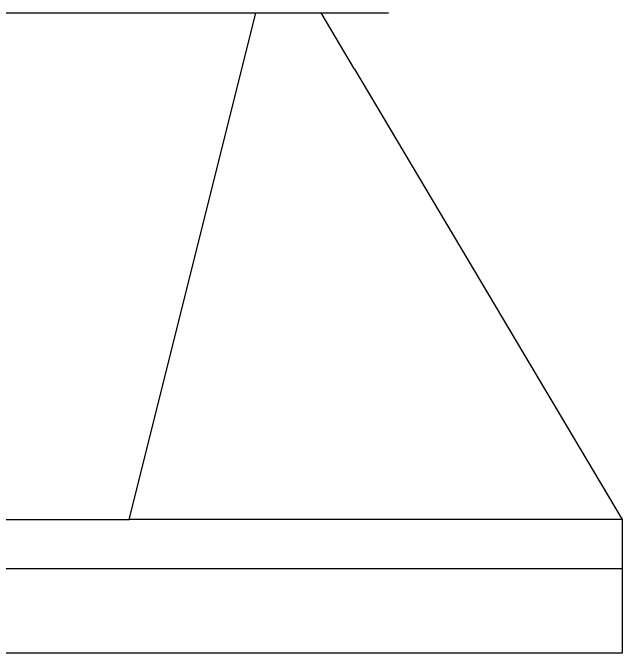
# Model space of a CAD drawing. Header units: millimetres. Extents: x -5657 to 14604, y -1609 to 2067.
# Drawn here: x -4129.6 to -3697, y 1419 to 1874 of the extents above; entities that cross this region are included whole.
import ezdxf

# ---------------------------------------------------------------- set-up
doc = ezdxf.new("R2010")
doc.units = ezdxf.units.MM
doc.layers.get('0').update_dxf_attribs({"color": 4})

msp = doc.modelspace()

# ---------------------------------------------------------------- linework, layer by layer
at = {"linetype": 'Continuous'}
for p, q in [((-4277, 1874), (-3863, 1874)), ((-3967, 1834), (-3957, 1874)), ((-3887, 1834), (-3910.75, 1874)), ((-4277, 1514), (-4047, 1514))]:
    msp.add_line(p, q, dxfattribs=at)
for p, q in [((-4047, 1514), (-3967, 1834)), ((-3887, 1834), (-3697, 1514)), ((-3967, 1514), (-4047, 1514)), ((-3697, 1514), (-4047, 1514)), ((-3697, 1514), (-3697, 1479)), ((-3697, 1479), (-5027, 1479)), ((-3697, 1479), (-3697, 1419)), ((-3697, 1419), (-5027, 1419))]:
    msp.add_line(p, q)

doc.saveas('drawing.dxf')
